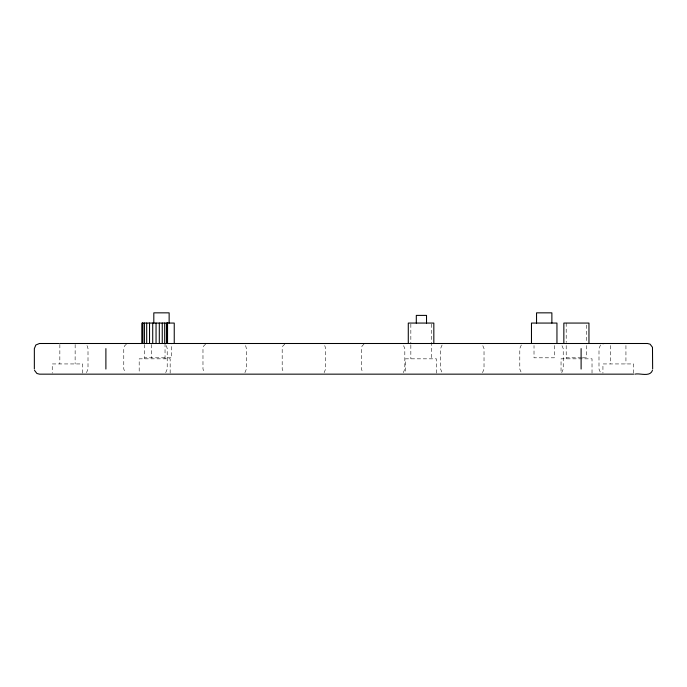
<?xml version="1.0" encoding="UTF-8"?>
<svg xmlns="http://www.w3.org/2000/svg" width="687" height="687" viewBox="0 0 687 687"><rect width="100%" height="100%" fill="white"/><g stroke="black" fill="none" stroke-linecap="round" stroke-linejoin="round"><path stroke-width="0.52" stroke-dasharray="3.44 2.58" d="M86.502 372.663L88.005 369.048L88.005 348.61L87.318 346.059L85.437 344.187M165.704 372.663L167.207 369.048L167.207 348.61L166.52 346.059L164.648 344.187M244.907 372.663L246.41 369.048L246.41 348.61L245.723 346.059L243.851 344.187M324.118 372.663L325.612 369.048L325.612 348.61L324.925 346.059L323.053 344.187M403.321 372.663L404.815 369.048L404.815 348.61L403.321 344.994M442.093 344.994L440.59 348.61L440.59 369.048L442.093 372.663M482.523 372.663L484.026 369.048L484.026 348.61L482.523 344.994M521.296 344.994L519.793 348.61L519.793 369.048L521.296 372.663M561.726 372.663L563.228 369.048L563.228 348.61L561.726 344.994M600.498 344.994L598.995 348.61L598.995 369.048L600.498 372.663M126.339 344.187L124.459 346.059L123.772 348.61L123.772 369.048L125.274 372.663M205.542 344.187L203.661 346.059L202.974 348.61L202.974 369.048L204.477 372.663M284.744 344.187L282.864 346.059L282.185 348.61L282.185 369.048L283.679 372.663M363.947 344.187L362.075 346.059L361.388 348.61L361.388 369.048L362.882 372.663M144.631 344.522L144.639 357.807L171.681 357.807L171.673 343.5M566.2 345.544L566.208 357.807L581.417 357.807M582.318 357.807L586.604 357.807L586.604 358.829M586.604 345.544L586.604 357.807M554.409 345.544L554.418 357.807L534.014 357.807L534.014 345.544M165.035 343.5L165.043 358.829M151.277 344.522L151.286 357.807M633.594 373.135L633.594 363.938L602.937 363.938L602.937 373.135M625.934 345.544L625.934 363.938M610.606 345.544L610.606 363.938M592.022 373.135L592.022 358.829L561.039 358.829L561.039 373.135M586.604 325.106L586.604 342.478M566.2 323.062L566.2 342.478M566.208 357.807L566.208 358.829M436.425 373.135L436.425 358.829L405.45 358.829L405.45 373.135M431.281 324.109L431.281 358.829M410.843 324.109L410.843 344.101M410.843 345.157L410.843 358.829M170.161 373.135L170.161 358.829L139.186 358.829L139.186 373.135M144.639 357.807L144.639 358.829M82.749 373.135L82.749 363.938L52.238 363.938L52.238 373.135M75.158 344.522L75.115 363.938M59.863 344.522L59.829 363.938"/><path stroke-width="1.03" d="M652.478 370.37C649.85 377.403 640.129 372.878 634.848 374.157M602.791 343.672L604.122 343.5M58.919 343.5L39.46 343.5L35.844 344.994L34.35 348.61L34.35 369.048M59.829 343.5L75.158 343.5M75.725 343.5L647.54 343.5L650.091 344.187L652.478 347.287L652.65 369.048M633.594 374.157L39.46 374.157L36.909 373.479L34.522 370.37M588.957 343.5L588.957 323.062L563.847 323.062L563.847 343.5M581.108 348.61L581.108 369.048M556.951 343.5L556.951 323.062L531.472 323.062L531.472 343.5M551.876 323.062L551.876 312.843L536.547 312.843L536.547 323.062M433.832 343.5L433.832 323.062L408.284 323.062L408.284 343.5M426.524 323.062L426.524 315.393L416.305 315.393L416.305 323.062M174.24 343.5L174.24 323.062L142.115 323.062L142.115 343.5M169.139 323.062L169.139 312.843L153.811 312.843L153.811 323.062M167.551 323.062L167.551 343.5M167.43 323.062L167.43 343.5M166.46 323.062L166.46 343.5M164.691 323.062L164.691 343.5M162.252 323.062L162.252 343.5M159.307 323.062L159.307 343.5M156.052 323.062L156.052 343.5M152.72 323.062L152.72 343.5M149.534 323.062L149.534 343.5M146.7 323.062L146.7 343.5M144.433 323.062L144.433 343.5M142.87 323.062L142.87 343.5M142.235 323.062L142.235 343.5M105.892 348.61L105.892 369.048"/></g></svg>
